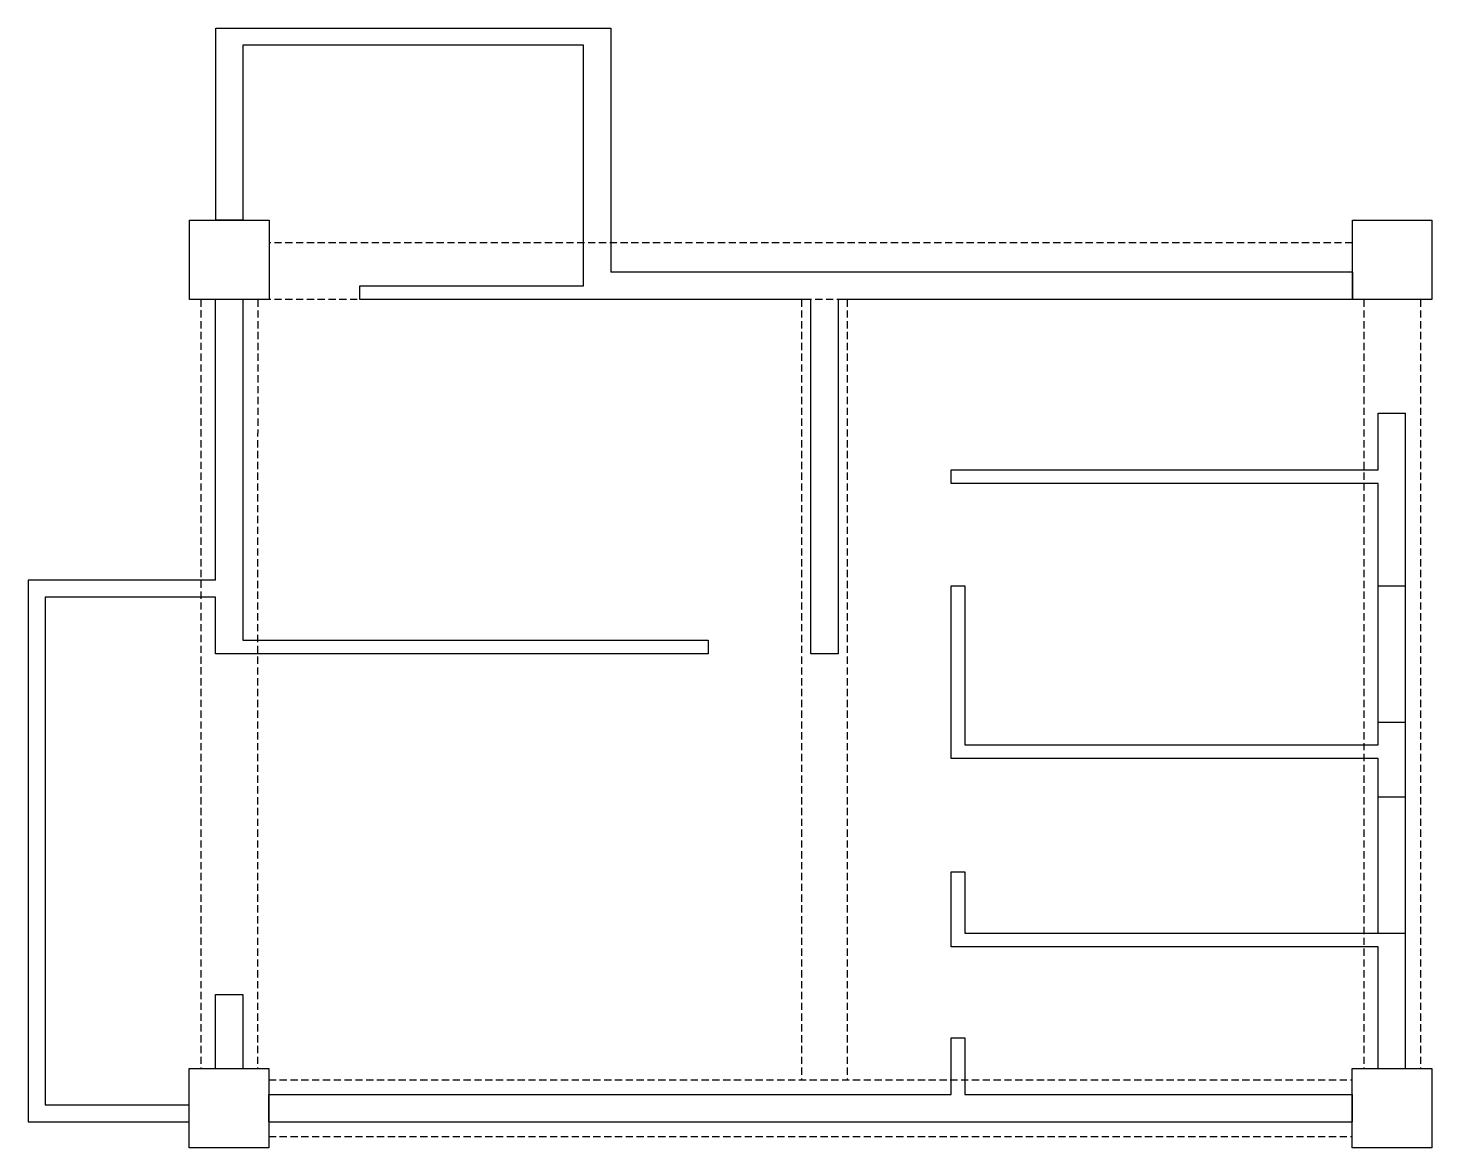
# Model space of a CAD drawing. Header units: millimetres. Extents: x 415 to 6095, y -1431 to 2703.
# Drawn here: x 415 to 1651, y 663 to 1649 of the extents above; entities that cross this region are included whole.
import ezdxf

# ---------------------------------------------------------------- set-up
doc = ezdxf.new("R2010")
doc.units = ezdxf.units.MM
doc.linetypes.add('HIDDEN', pattern=[9.525, 6.35, -3.175])
for name, color, linetype in [('01-結構住', 1, 'Continuous'), ('02-結構樑', 251, 'HIDDEN'), ('03-結構牆', 8, 'Continuous')]:
    doc.layers.add(name, color=color, linetype=linetype)

msp = doc.modelspace()

# ---------------------------------------------------------------- linework, layer by layer
at = {"layer": '01-結構住'}
for points in [[(627.49, 1410.13), (557.49, 1410.13), (557.49, 1480.13), (627.49, 1480.13)], [(1651.49, 1410.13), (1581.49, 1410.13), (1581.49, 1480.13), (1651.49, 1480.13)], [(627.28, 663.13), (557.28, 663.13), (557.28, 733.13), (627.28, 733.13)], [(1651.28, 663.13), (1581.28, 663.13), (1581.28, 733.13), (1651.28, 733.13)]]:
    msp.add_lwpolyline(points, close=True, dxfattribs=at)
at = {"layer": '02-結構樑'}
for p, q in [((1581.49, 1460.13), (627.49, 1460.13)), ((567.49, 1410.14), (567.28, 733.14)), ((617.49, 1410.13), (617.28, 733.13)), ((1581.49, 1410.13), (627.49, 1410.13)), ((1096.49, 1410.13), (1096.49, 723.13)), ((1136.49, 1410.13), (1136.49, 723.13)), ((1591.49, 1410.13), (1591.49, 733.13)), ((1641.49, 1410.13), (1641.49, 733.13)), ((627.28, 723.13), (1581.28, 723.13)), ((627.28, 673.13), (1581.28, 673.13))]:
    msp.add_line(p, q, dxfattribs=at)
at = {"layer": '03-結構牆'}
for p, q in [((580.49, 1634.13), (580.49, 1649.13)), ((580.49, 1649.13), (904.49, 1649.13)), ((904.49, 1649.13), (928.49, 1649.13)), ((928.49, 1649.13), (928.49, 1434.13)), ((580.49, 1480.13), (580.49, 1634.13)), ((904.49, 1634.13), (604.49, 1634.13)), ((604.49, 1634.13), (604.49, 1480.13)), ((904.49, 1422.13), (904.49, 1634.13)), ((604.49, 1480.13), (580.49, 1480.13)), ((1581.49, 1434.13), (928.49, 1434.13)), ((1581.49, 1434.13), (1581.49, 1410.13)), ((707.49, 1410.13), (707.49, 1422.13)), ((707.49, 1422.13), (904.49, 1422.13)), ((580.28, 1163.13), (580.28, 1410.13)), ((604.28, 1410.13), (580.28, 1410.13)), ((604.28, 1410.13), (604.28, 1110.13)), ((904.49, 1410.13), (707.49, 1410.13)), ((1104.49, 1410.13), (904.49, 1410.13)), ((1104.49, 1098.13), (1104.49, 1410.13)), ((1128.49, 1410.13), (1128.49, 1098.13)), ((1581.49, 1410.13), (1128.49, 1410.13)), ((1604.28, 1310.13), (1628.28, 1310.13)), ((1604.28, 1260.13), (1604.28, 1310.13)), ((1628.28, 733.13), (1628.28, 1310.13)), ((1228.28, 1248.13), (1228.28, 1260.13)), ((1228.28, 1260.13), (1604.28, 1260.13)), ((1604.28, 1248.13), (1228.28, 1248.13)), ((1604.28, 1018.13), (1604.28, 1248.13)), ((580.28, 1163.13), (415.28, 1163.13)), ((415.28, 1163.13), (415.28, 686.13)), ((1228.28, 1006.13), (1228.28, 1158.13)), ((1228.28, 1158.13), (1240.28, 1158.13)), ((1240.28, 1158.13), (1240.28, 1018.13)), ((1604.28, 1158.13), (1628.28, 1158.13)), ((580.28, 1148.13), (430.28, 1148.13)), ((430.28, 1148.13), (430.28, 701.13)), ((580.28, 1098.13), (580.28, 1148.13)), ((580.28, 1098.13), (580.28, 1148.13)), ((604.28, 1110.13), (1014.28, 1110.13)), ((1014.28, 1110.13), (1014.28, 1098.13)), ((604.28, 1098.13), (580.28, 1098.13)), ((1014.28, 1098.13), (604.28, 1098.13)), ((1128.49, 1098.13), (1104.49, 1098.13)), ((1604.28, 1038.13), (1628.28, 1038.13)), ((1240.28, 1018.13), (1604.28, 1018.13)), ((1604.28, 1006.13), (1228.28, 1006.13)), ((1604.28, 852.13), (1604.28, 1006.13)), ((1604.28, 972.13), (1628.28, 972.13)), ((1228.28, 840.13), (1228.28, 906.13)), ((1228.28, 906.13), (1240.28, 906.13)), ((1240.28, 906.13), (1240.28, 852.13)), ((1240.28, 852.13), (1604.28, 852.13)), ((1604.28, 852.13), (1628.28, 852.13)), ((1604.28, 840.13), (1228.28, 840.13)), ((1604.28, 733.13), (1604.28, 840.13)), ((580.28, 733.13), (580.28, 798.13)), ((580.28, 798.13), (604.28, 798.13)), ((604.28, 798.13), (604.28, 733.13)), ((1228.28, 710.13), (1228.28, 760.13)), ((1228.28, 760.13), (1240.28, 760.13)), ((1240.28, 760.13), (1240.28, 710.13)), ((580.28, 733.13), (604.28, 733.13)), ((1604.28, 733.13), (1628.28, 733.13)), ((627.28, 710.13), (1228.28, 710.13)), ((627.28, 686.13), (627.28, 710.13)), ((1240.28, 710.13), (1581.28, 710.13)), ((1581.28, 710.13), (1581.28, 686.13)), ((430.28, 701.13), (557.28, 701.13)), ((557.28, 686.13), (557.28, 701.13)), ((415.28, 686.13), (557.28, 686.13)), ((627.28, 686.13), (1581.28, 686.13))]:
    msp.add_line(p, q, dxfattribs=at)

doc.saveas('drawing.dxf')
